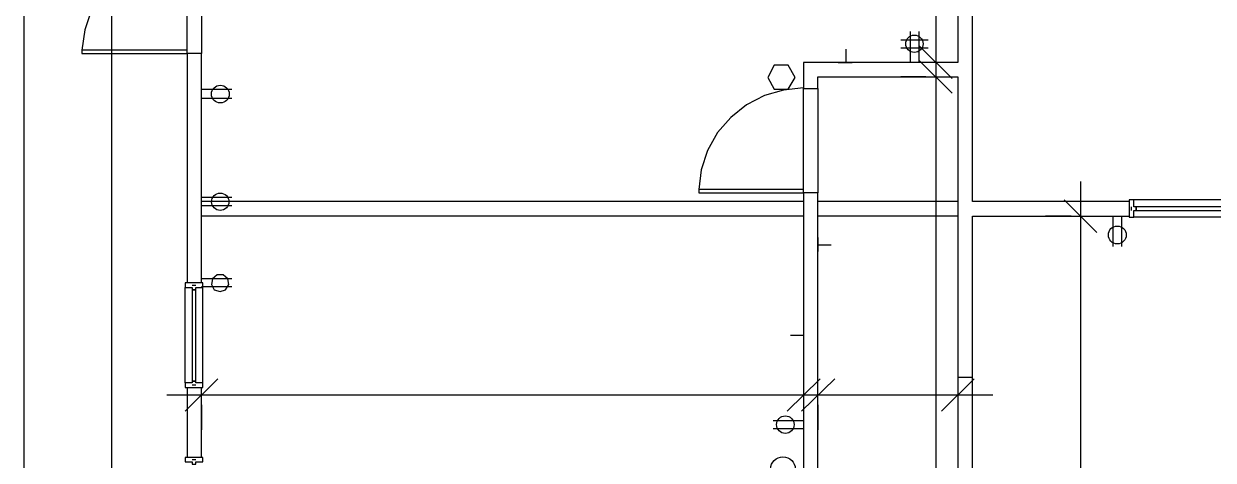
# Model space of a CAD drawing. Header units: inches. Extents: x -625442 to 34963, y -27993 to 66986.
# Drawn here: x 1974.9 to 2375.5, y 6752.7 to 6899.9 of the extents above; entities that cross this region are included whole.
import ezdxf

# ---------------------------------------------------------------- set-up
doc = ezdxf.new("R2010")
doc.units = ezdxf.units.IN
doc.header["$LTSCALE"] = 0.5
doc.header["$MEASUREMENT"] = 0
doc.layers.add('P-PATTERN', color=147, linetype='Continuous')

msp = doc.modelspace()

# ---------------------------------------------------------------- linework, layer by layer
at = {"layer": 'P-PATTERN', "color": 7, "lineweight": 25}
for points in [[(1974.88832, 6987.80711), (1974.88832, 6477.37933)], [(2004.43014, 6987.80711), (2004.43014, 6689.06306)], [(2282.04494, 6987.80711), (2282.04494, 6875.1178)], [(2081.70839, 6980.95967), (2029.86349, 6980.95967), (2029.86349, 6925.20194), (2023.01605, 6924.61501), (2016.55989, 6922.6586), (2010.49501, 6919.52834), (2005.2127, 6915.22424), (2000.9086, 6910.13757), (1997.5827, 6904.26833), (1995.43064, 6897.81217), (1994.45244, 6890.96473)], [(2347.19344, 6839.90239), (2294.37033, 6839.90239), (2294.37033, 6980.95967), (2199.28873, 6980.95967)], [(2199.28873, 6976.06864), (2289.4793, 6976.06864), (2289.4793, 6886.85627), (2237.43875, 6886.85627), (2237.43875, 6878.05242)], [(2270.30647, 6894.48627), (2279.5016, 6894.48627)], [(2273.43673, 6897.22525), (2273.43673, 6886.85627)], [(2276.37134, 6897.22525), (2276.37134, 6886.85627)], [(2251.72056, 6891.35602), (2251.72056, 6886.85627)], [(2270.30647, 6891.7473), (2279.5016, 6891.7473)], [(2276.37134, 6892.52986), (2287.52289, 6881.37832)], [(2282.04494, 6893.89935), (2282.04494, 6592.02505)], [(2029.86349, 6889.79089), (2029.86349, 6812.51263)], [(2034.75452, 6812.51263), (2034.75452, 6889.79089)], [(2249.17722, 6886.85627), (2253.87261, 6886.85627)], [(2278.71904, 6886.85627), (2270.30647, 6886.85627)], [(2287.52289, 6876.48729), (2276.37134, 6887.63883)], [(2242.32978, 6878.05242), (2242.32978, 6881.96524), (2289.4793, 6881.96524), (2289.4793, 6780.62312)], [(2278.71904, 6881.96524), (2270.30647, 6881.96524)], [(2237.43875, 6878.24806), (2230.78695, 6877.46549), (2224.3308, 6875.70472), (2218.26592, 6872.57447), (2212.98361, 6868.27036), (2208.48386, 6863.18369), (2205.15796, 6857.11881), (2203.00591, 6850.66266), (2202.22335, 6844.01086)], [(2044.92786, 6877.66114), (2034.75452, 6877.66114)], [(2044.92786, 6874.72652), (2034.75452, 6874.72652)], [(2330.75959, 6846.74983), (2330.75959, 6657.76048)], [(2237.43875, 6842.83701), (2237.43875, 6700.80153), (2086.20814, 6700.80153), (2085.62122, 6706.86641), (2083.66481, 6712.54), (2080.53455, 6717.62667), (2076.42608, 6721.93078), (2071.33941, 6725.25668), (2065.86146, 6727.40873), (2059.79658, 6728.38693)], [(2271.8716, 6636.43559), (2270.89339, 6642.69611), (2268.5457, 6648.76098), (2265.02416, 6654.04329), (2260.32877, 6658.54304), (2254.85082, 6661.86894), (2248.78594, 6664.02099), (2242.32978, 6664.60792), (2242.32978, 6842.83701)], [(2044.92786, 6841.27188), (2034.75452, 6841.27188)], [(2237.43875, 6839.90239), (2034.75452, 6839.90239)], [(2044.92786, 6838.5329), (2034.75452, 6838.5329)], [(2289.4793, 6839.90239), (2242.32978, 6839.90239)], [(2336.23754, 6829.53341), (2325.28163, 6840.48932)], [(2347.97601, 6836.96778), (2347.97601, 6838.14162)], [(2416.25477, 6840.48932), (2416.25477, 6838.14162), (2415.47221, 6838.14162), (2415.47221, 6836.96778), (2416.25477, 6836.96778), (2416.25477, 6834.62008), (2417.8199, 6834.62008), (2417.8199, 6840.48932), (2416.25477, 6840.48932), (2348.75857, 6840.48932)], [(2237.43875, 6835.01136), (2034.75452, 6835.01136)], [(2289.4793, 6835.01136), (2242.32978, 6835.01136)], [(2294.37033, 6780.62312), (2294.37033, 6835.01136), (2347.19344, 6835.01136)], [(2327.62933, 6835.01136), (2319.02112, 6835.01136)], [(2341.71549, 6824.83802), (2341.71549, 6835.01136)], [(2344.65011, 6824.83802), (2344.65011, 6835.01136)], [(2416.25477, 6834.62008), (2348.75857, 6834.62008)], [(2242.32978, 6827.77264), (2242.32978, 6823.07725)], [(2246.82953, 6825.22931), (2242.32978, 6825.22931)], [(2044.92786, 6813.88212), (2034.75452, 6813.88212)], [(2035.1458, 6778.86235), (2032.79811, 6778.86235), (2032.79811, 6779.44928), (2031.62426, 6779.44928), (2031.62426, 6778.86235), (2029.27656, 6778.86235), (2029.27656, 6777.29722), (2035.1458, 6777.29722), (2035.1458, 6778.86235), (2035.1458, 6810.9475)], [(2029.27656, 6778.86235), (2029.27656, 6810.9475)], [(2031.62426, 6811.73007), (2032.79811, 6811.73007)], [(2044.92786, 6811.14314), (2034.75452, 6811.14314)], [(2233.13465, 6794.90493), (2237.43875, 6794.90493)], [(2237.43875, 6797.44826), (2237.43875, 6792.75287)], [(2040.23247, 6780.23184), (2029.27656, 6769.27594)], [(2032.79811, 6778.07979), (2031.62426, 6778.07979)], [(2231.9608, 6769.27594), (2243.11235, 6780.23184)], [(2248.00338, 6780.23184), (2236.85183, 6769.27594)], [(2284.00135, 6769.27594), (2294.95725, 6780.23184)], [(2023.01605, 6774.75389), (2249.17722, 6774.75389)], [(2029.86349, 6777.29722), (2029.86349, 6753.62464)], [(2034.75452, 6753.62464), (2034.75452, 6777.29722)], [(2230.59131, 6774.75389), (2301.21777, 6774.75389)], [(2034.75452, 6771.42799), (2034.75452, 6763.01542)], [(2237.43875, 6771.42799), (2237.43875, 6763.01542)], [(2242.32978, 6771.42799), (2242.32978, 6763.01542)], [(2289.4793, 6771.42799), (2289.4793, 6763.01542)], [(2227.26541, 6766.14568), (2237.43875, 6766.14568)], [(2227.26541, 6763.4067), (2237.43875, 6763.4067)], [(2031.62426, 6753.03772), (2032.79811, 6753.03772)]]:
    msp.add_lwpolyline(points, dxfattribs=at)
for points in [[(2029.86349, 6925.20194), (2034.75452, 6925.20194), (2034.75452, 6889.79089), (2029.86349, 6889.79089)], [(2029.86349, 6890.96473), (1994.45244, 6890.96473), (1994.45244, 6889.79089), (2029.86349, 6889.79089)], [(2232.35208, 6885.87806), (2227.6567, 6885.87806), (2225.50464, 6881.7696), (2227.6567, 6877.85678), (2232.35208, 6877.85678), (2234.69978, 6881.7696)], [(2237.43875, 6878.05242), (2242.32978, 6878.05242), (2242.32978, 6842.83701), (2237.43875, 6842.83701)], [(2237.43875, 6844.01086), (2202.22335, 6844.01086), (2202.22335, 6842.83701), (2237.43875, 6842.83701)], [(2348.75857, 6838.14162), (2348.75857, 6840.48932), (2347.19344, 6840.48932), (2347.19344, 6834.62008), (2348.75857, 6834.62008), (2348.75857, 6836.96778), (2349.54114, 6836.96778), (2349.54114, 6838.14162)], [(2415.47221, 6838.14162), (2349.54114, 6838.14162), (2349.54114, 6836.96778), (2415.47221, 6836.96778)], [(2041.01503, 6809.57801), (2042.7758, 6810.16494), (2043.94965, 6811.92571), (2043.55837, 6813.88212), (2041.99324, 6815.25161), (2040.03683, 6815.25161), (2038.4717, 6813.88212), (2038.08042, 6811.92571), (2039.05862, 6810.16494)], [(2032.79811, 6810.9475), (2035.1458, 6810.9475), (2035.1458, 6812.51263), (2029.27656, 6812.51263), (2029.27656, 6810.9475), (2031.62426, 6810.9475), (2031.62426, 6810.16494), (2032.79811, 6810.16494)], [(2032.79811, 6779.44928), (2032.79811, 6810.16494), (2031.62426, 6810.16494), (2031.62426, 6779.44928)], [(2289.4793, 6780.62312), (2289.4793, 6727.80001), (2294.37033, 6727.80001), (2294.37033, 6780.62312)], [(2032.79811, 6752.25515), (2035.1458, 6752.25515), (2035.1458, 6753.62464), (2029.27656, 6753.62464), (2029.27656, 6752.25515), (2031.62426, 6752.25515), (2031.62426, 6751.47259), (2032.79811, 6751.47259)]]:
    msp.add_lwpolyline(points, close=True, dxfattribs=at)
for centre, radius in [((2274.81897, 6893.11253), 2.92186), ((2041.08229, 6876.16631), 3.00568), ((2041.04659, 6839.88346), 2.91586), ((2343.15529, 6828.6836), 3.00568), ((2231.36652, 6764.7541), 2.95672), ((2230.56675, 6749.75379), 4.15051)]:
    msp.add_circle(centre, radius, dxfattribs=at)

doc.saveas('drawing.dxf')
